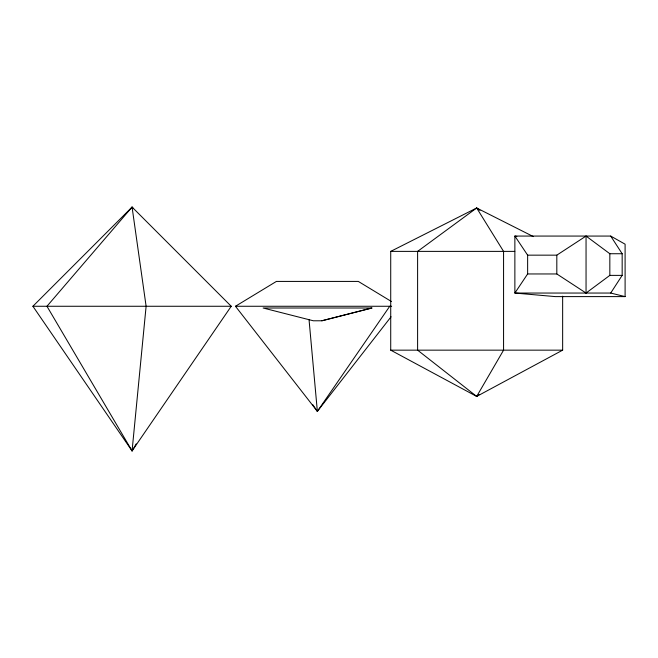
<?xml version="1.0" encoding="UTF-8"?>
<svg xmlns="http://www.w3.org/2000/svg" width="658" height="658" viewBox="0 0 658 658"><rect width="100%" height="100%" fill="white"/><g stroke="black" fill="none" stroke-linecap="round" stroke-linejoin="round"><path stroke-width="0.99" d="M132.069 450.927L146.117 306.266L132.069 207.073L32.9 306.266L132.069 450.927L231.229 306.266L132.069 207.073L46.957 306.266L132.069 450.927L136.214 443.87M533.383 236.609L476.68 207.986L417.608 251.381L417.608 350.155L476.68 396.429L503.567 350.155L503.567 251.381L476.68 207.986L390.72 251.381L390.72 350.155L476.68 396.429L562.648 350.155L562.648 296.19M516.834 236.469L514.869 236.066L527.634 255.156L527.634 273.958L514.869 293.049L610.706 293.049L622.164 275.381L622.164 253.733L610.706 236.066L514.869 236.066L514.869 293.049L555.319 296.602L625.1 296.602L625.1 244.184L610.706 236.066M391.428 301.512L358.314 281.418L276.409 281.418L235.457 306.266L317.362 411.365L389.733 306.266M312.731 404.637L317.362 411.365L391.074 316.778M476.68 396.429L479.114 394.529M527.634 273.958L556.816 273.958L586.048 293.049L609.834 275.381L622.164 275.381M527.634 255.156L556.816 255.156L586.048 236.066L609.834 253.733L622.164 253.733M321.844 320.783L372.05 308.002L263.126 308.002L313.331 320.783L321.844 320.783L371.712 308.002M390.72 251.381L514.77 251.381M32.9 306.266L231.229 306.266M235.457 306.266L391.642 306.266M390.72 350.155L562.648 350.155M610.706 293.049L625.1 296.602M476.68 207.986L479.962 210.395M132.069 207.073L133.393 208.627M309.03 319.533L317.362 411.365M609.834 253.733L609.834 275.381M586.048 236.066L586.048 293.049M556.816 255.156L556.816 273.958"/></g></svg>
